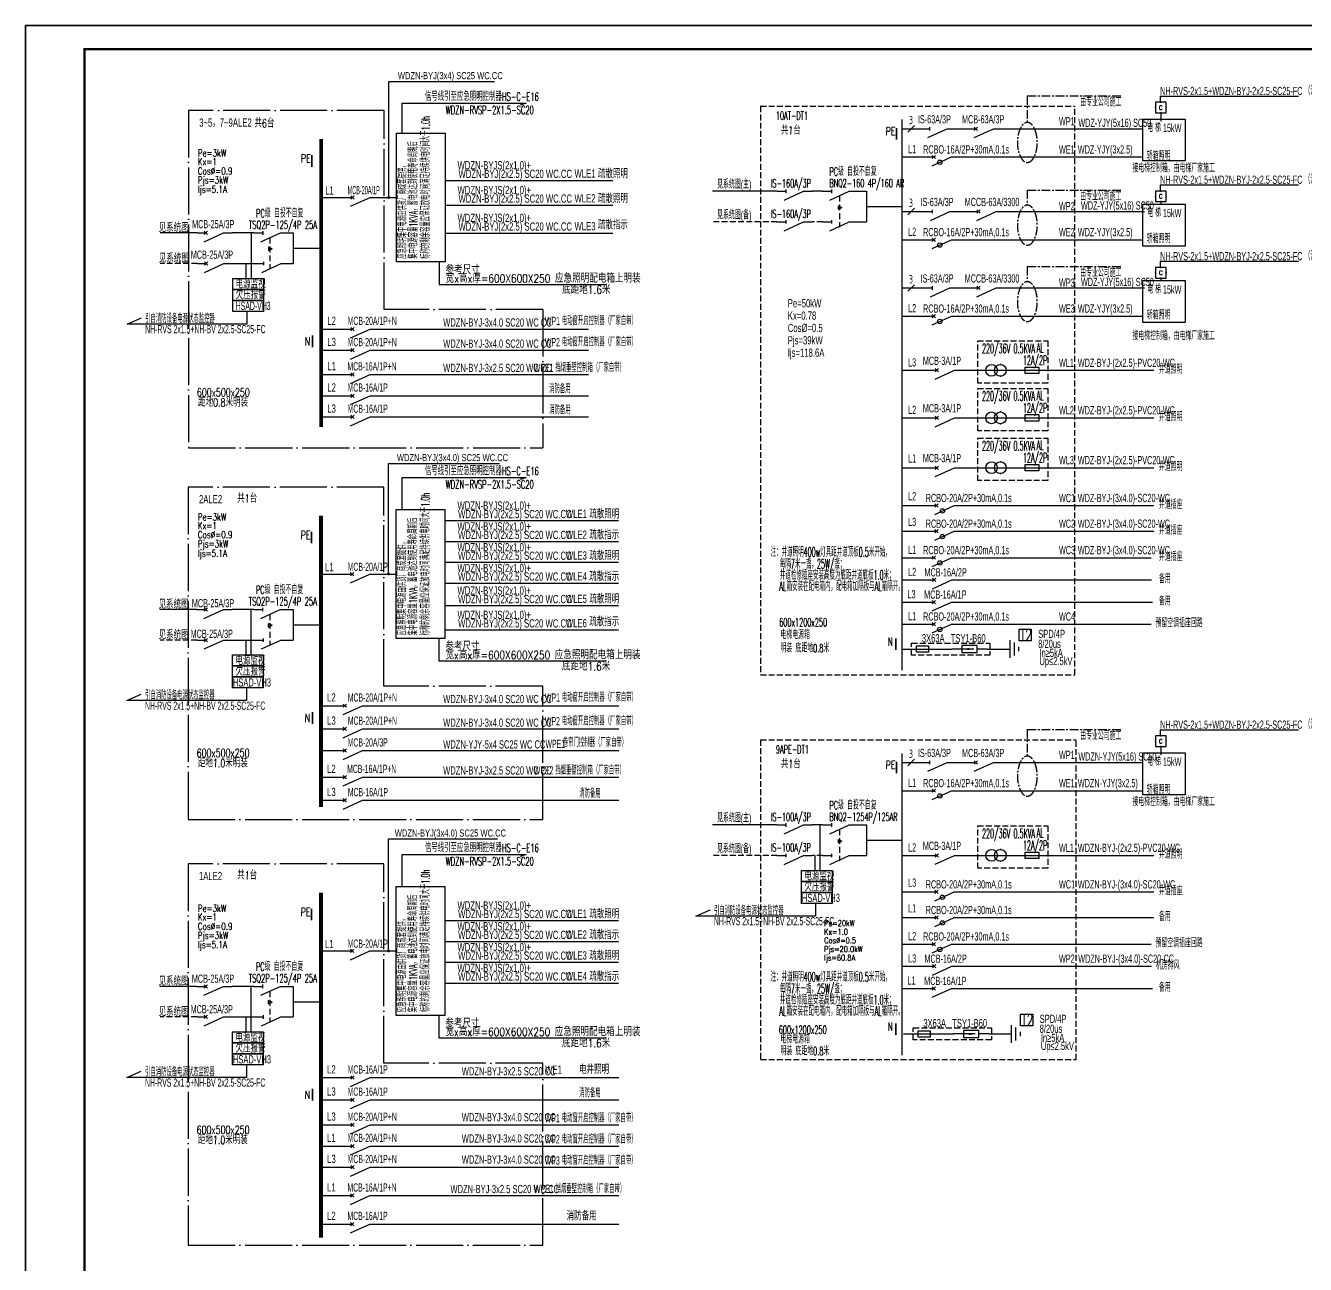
# Model space of a CAD drawing. Extents: x -127004 to 341119, y -13158 to 456864.
# Drawn here: x 27084 to 81460, y 15503 to 68161 of the extents above; entities that cross this region are included whole.
import ezdxf
from ezdxf.enums import TextEntityAlignment as Align

# ---------------------------------------------------------------- set-up
doc = ezdxf.new("R2010")
doc.units = 0
doc.header["$LTSCALE"] = 1000
for name, pattern in [('CENTER', [0.6, 0.375, -0.075, 0.075, -0.075]), ('CONTINOUS', [0]), ('DASH', [0.35, 0.25, -0.1]), ('DOTE', [2.42, 2, -0.2, 0.02, -0.2]), ('HIDDEN', [0.375, 0.25, -0.125])]:
    doc.linetypes.add(name, pattern=pattern)
doc.layers.get('0').update_dxf_attribs({"linetype": 'CONTINUOUS'})
for name, color, linetype in [('ACS_SFG_FM', 3, 'CONTINUOUS'), ('D-TEXT', 7, 'CONTINUOUS'), ('DIM-动力', 3, 'CONTINUOUS'), ('DIM-箱柜', 3, 'CONTINUOUS'), ('DOTLN', 2, 'DASH'), ('DQ', 7, 'CONTINOUS'), ('EL-1', 4, 'DASH'), ('ELEMENT', 3, 'CONTINUOUS'), ('EQUIP-动力', 3, 'CONTINUOUS'), ('EQUIP-消防', 3, 'CONTINUOUS'), ('PUB_TEXT', 7, 'CONTINUOUS'), ('SIG_TEXT', 7, 'CONTINUOUS'), ('TEL_LEAD', 3, 'CONTINUOUS'), ('TEL_SYMB', 3, 'CONTINUOUS'), ('TEL_TEXT', 3, 'CONTINUOUS'), ('TEL_TITLE', 7, 'CONTINUOUS'), ('WIRE', 4, 'CONTINUOUS'), ('WIRE-照明', 1, 'CONTINUOUS'), ('XT', 6, 'CONTINUOUS'), ('内审意见修改', 2, 'CONTINUOUS')]:
    doc.layers.add(name, color=color, linetype=linetype)
doc.layers.add('内审要求修改2.10', color=6, linetype='CONTINUOUS', plot=False)
doc.styles.add('_COMPLEX', font='ros.shx', dxfattribs={"width": 0.6, "bigfont": 'jd.shx'})
doc.styles.add('_HZTXT', font='ROMANS2', dxfattribs={"width": 0.8, "bigfont": 'HZDF2'})
doc.styles.add('_JD', font='ros.shx', dxfattribs={"width": 0.65, "bigfont": 'jd.shx'})
doc.styles.add('_TEL_DIM', font='ROMANS2', dxfattribs={"width": 0.8, "height": 3.5, "bigfont": 'HZDF2'})
doc.styles.add('B', font='ROMANS2', dxfattribs={"width": 0.8, "bigfont": 'HZDF2'})
doc.styles.add('DIM_FONT', font='ROMANS', dxfattribs={"bigfont": 'HZTXT'})
doc.styles.add('JD', font='ros.shx', dxfattribs={"width": 0.8, "height": 600, "bigfont": 'hztxt.shx'})
doc.styles.get("Standard").update_dxf_attribs({"font": 'GBENOR', "bigfont": 'GBCBIG'})

# ---------------------------------------------------------------- blocks, each defined once
blk = doc.blocks.new('SADF AGF AERG AER GER')
at = {"layer": 'DIM-箱柜'}
blk.add_lwpolyline([(-462150, -1228514), (-378050, -1228514), (-378050, -1287914), (-462150, -1287914)], close=True, dxfattribs=at)
blk = doc.blocks.new('A$C6873132B')
at = {"layer": 'DIM-箱柜'}
blk.add_blockref('SADF AGF AERG AER GER', (378050, 1287914), dxfattribs=at)
blk = doc.blocks.new('M_M7')
for p, q in [((-0.25, -0.2), (0, -0.75)), ((-0.047, -0.297), (0.047, -0.203)), ((-0.047, -0.203), (0.047, -0.297))]:
    blk.add_line(p, q)
for points in [[(0, 0), (0, -0.25)], [(0, -0.75), (0, -1)]]:
    blk.add_lwpolyline(points)
at = {"width": 0.8, "flags": 9}
blk.add_attdef('S', (0.25, -0.5), '', height=0.2, dxfattribs=at)
blk = doc.blocks.new('M_M8')
for p, q in [((-0.25, -0.2), (0, -0.75)), ((0.05, -0.25), (-0.05, -0.25))]:
    blk.add_line(p, q)
for points in [[(0, 0), (0, -0.25)], [(0, -0.75), (0, -1)]]:
    blk.add_lwpolyline(points)
at = {"style": 'DIM_FONT', "width": 0.8, "flags": 9}
blk.add_attdef('S', (0.25, -0.5), '', height=0.2, dxfattribs=at)
blk = doc.blocks.new('M_M19DXM')
for p, q in [((-0.25, -0.2), (0, -0.75)), ((-0.047, -0.203), (0.047, -0.297)), ((-0.047, -0.297), (0.047, -0.203))]:
    blk.add_line(p, q)
for points in [[(0, 0), (0, -0.25)], [(0, -0.75), (0, -1)]]:
    blk.add_lwpolyline(points)
blk.add_circle((-0.151, -0.417), 0.0615)
at = {"style": 'DIM_FONT', "width": 0.8, "flags": 9}
blk.add_attdef('S', (0.25, -0.5), '', height=0.2, dxfattribs=at)
blk = doc.blocks.new('$equip$00002046')
for p, q in [((0.5, 0), (-0.5, 0)), ((-0.5, 0), (-0.5, -1)), ((0.5, -1), (0.5, 0)), ((-0.5, -1), (0.5, -1))]:
    blk.add_line(p, q)
for p in [(0, 0), (-0.5, -0.5), (0, -1), (0.5, -0.5)]:
    blk.add_point(p)
at = {"layer": 'TEL_TEXT', "style": '_TEL_DIM', "flags": 1}
blk.add_attdef('A', text='', height=0.00002, dxfattribs=at).set_placement((0, 0), align=Align.MIDDLE_CENTER)
at = {"layer": 'TEL_TEXT', "style": '_TEL_DIM'}
blk.add_attdef('$TEXT$', text='', height=0.4, dxfattribs=at).set_placement((0, -0.5), align=Align.MIDDLE_CENTER)
blk = doc.blocks.new('$TelecSys$00000014')
blk.add_line((0.4, 0.4), (-0.4, -0.4))
at = {"width": 0.8}
blk.add_attdef('N', text='', height=1, dxfattribs=at).set_placement((-0.02, 1.06), align=Align.MIDDLE)
blk = doc.blocks.new('$equip$00001977')
for centre in [(0, -0.5), (0, -1.25)]:
    blk.add_circle(centre, 0.5)
for p in [(0, 0), (-0.5, -1.25), (0, -1.75), (0.5, -1.25)]:
    blk.add_point(p)
at = {"flags": 9}
blk.add_attdef('A', (0, 0), '', height=0.00002, dxfattribs=at)
blk = doc.blocks.new('M_M24')
for p, q in [((-0.25, -0.375), (0.25, -0.375)), ((-0.1875, -0.5), (0.1875, -0.5)), ((-0.0625, -0.625), (0.0625, -0.625))]:
    blk.add_line(p, q)
blk.add_lwpolyline([(0, 0), (0, -0.375)])
at = {"width": 0.8, "flags": 9}
blk.add_attdef('S', (0.25, -0.5), '', height=0.2, dxfattribs=at)
blk = doc.blocks.new('M_M17')
for p, q in [((-0.1, -0.717), (-0.1, -0.283)), ((-0.1, -0.283), (0.1, -0.283)), ((0.1, -0.283), (0.1, -0.717)), ((0.1, -0.717), (-0.1, -0.717)), ((0, -0.383), (0, -0.717))]:
    blk.add_line(p, q)
for points in [[(0, 0), (0, -0.283)], [(0, -0.717), (0, -1)]]:
    blk.add_lwpolyline(points)
for points in [[(-0.033, -0.567), (0.033, -0.567), (0, -0.367), (0.033, -0.567)], [(0.033, -0.567), (0, -0.367), (-0.033, -0.567), (0.033, -0.567)], [(0, -0.367), (-0.033, -0.567), (0.033, -0.567), (0, -0.367)]]:
    blk.add_solid(points)
at = {"width": 0.8, "flags": 9}
blk.add_attdef('S', (0.25, -0.5), '', height=0.2, dxfattribs=at)
blk = doc.blocks.new('T2')
at = {"layer": 'DOTLN', "linetype": 'DASH'}
blk.add_lwpolyline([(90187, 212212), (93515, 212212), (93515, 211702), (90187, 211702)], close=True, dxfattribs=at)
at = {"layer": 'ELEMENT'}
blk.add_lwpolyline([(90398, 211827), (90398, 212087), (90908, 212087), (90908, 211827)], close=True, dxfattribs=at)
at = {"layer": 'TEL_TEXT', "ltscale": 2}
blk.add_lwpolyline([(94753, 212803), (95266, 212803), (95266, 212299), (94753, 212299)], close=True, dxfattribs=at)
at = {"layer": 'WIRE-照明'}
for p, q in [((89771, 211957), (91898, 211957)), ((93398, 211957), (94211, 211957))]:
    blk.add_line(p, q, dxfattribs=at)
at = {"layer": 'ELEMENT', "yscale": 1500, "zscale": 1500}
for name, p, xscale, rotation in [('M_M17', (93398, 211957), -1500, 270), ('M_M24', (93805, 211957), 1500, 90)]:
    blk.add_blockref(name, p, dxfattribs=dict(at, xscale=xscale, rotation=rotation))
at = {"layer": 'TEL_TEXT', "style": '_TEL_DIM', "width": 0.64}
blk.add_text('T2', height=500, dxfattribs=at).set_placement((94798, 212299))
at = {"layer": 'TEL_TEXT', "ltscale": 2, "style": '_COMPLEX', "width": 0.6}
for s, p in [('SPD/4P', (95563, 212426)), ('3X63A   TSY1-B60', (90622, 212242)), ('8/20us', (95563, 212005)), ('Up≤2.5kV', (95615, 211275)), ('In≥5kA', (95615, 211621))]:
    blk.add_text(s, height=350, dxfattribs=at).set_placement(p)

msp = doc.modelspace()

# ---------------------------------------------------------------- linework, layer by layer
at = {"linetype": 'DASH'}
for p, q in [((58308, 64732), (58308, 40570)), ((58308, 64732), (71662, 64732)), ((71662, 40570), (71662, 64732)), ((58308, 40570), (71662, 40570)), ((58308, 37797), (58308, 24208)), ((58308, 37797), (71725, 37797)), ((71725, 24208), (71725, 37797)), ((58308, 24208), (71725, 24208))]:
    msp.add_line(p, q, dxfattribs=at)
at = {"color": 0, "linetype": 'DOTE'}
for p, q in [((42314, 64551), (34000, 64551)), ((34000, 64551), (34000, 50207)), ((42314, 56089), (42314, 64551)), ((49065, 56089), (42314, 56089)), ((49065, 56089), (49065, 50207)), ((34000, 50207), (49065, 50207)), ((42306, 48545), (33992, 48545)), ((33992, 48545), (33992, 34408)), ((42306, 40082), (42306, 48545)), ((49056, 40082), (42306, 40082)), ((49056, 34408), (49056, 40082)), ((33992, 34408), (49056, 34408)), ((42306, 32525), (33992, 32525)), ((33992, 32525), (33992, 16316)), ((42306, 24063), (42306, 32525)), ((49056, 24063), (42306, 24063)), ((49056, 16316), (49056, 24063)), ((33992, 16316), (49056, 16316))]:
    msp.add_line(p, q, dxfattribs=at)
at = {"linetype": 'Continuous', "const_width": 72.9}
for points in [[(64087, 63813), (64087, 63316)], [(64062, 42112), (64062, 41615)], [(64087, 36878), (64087, 36381)], [(64062, 25750), (64062, 25253)]]:
    msp.add_lwpolyline(points, dxfattribs=at)
at = {"color": 1, "linetype": 'Continuous', "const_width": 72.9}
for points in [[(39241, 62653), (39241, 62156)], [(39277, 54993), (39277, 54483)], [(39233, 46646), (39233, 46149)], [(39269, 38986), (39269, 38476)], [(39233, 30627), (39233, 30130)], [(39269, 22967), (39269, 22457)]]:
    msp.add_lwpolyline(points, dxfattribs=at)
at = {"layer": 'ACS_SFG_FM'}
for p, q in [((69337, 53508), (70351, 53508)), ((69337, 51487), (70351, 51487)), ((69337, 49369), (70351, 49369)), ((69337, 32890), (70351, 32890))]:
    msp.add_line(p, q, dxfattribs=at)
for points in [[(69551, 53645), (70136, 53645), (70136, 53371), (69551, 53371)], [(69551, 51624), (70136, 51624), (70136, 51350), (69551, 51350)], [(69551, 49506), (70136, 49506), (70136, 49232), (69551, 49232)], [(69551, 33027), (70136, 33027), (70136, 32753), (69551, 32753)]]:
    msp.add_lwpolyline(points, close=True, dxfattribs=at)
at = {"layer": 'DIM-动力', "linetype": 'DASH'}
for p, q in [((67536, 54757, 0), (70516, 54757, 0)), ((67536, 52957, 0), (67536, 54757, 0)), ((70516, 54757, 0), (70516, 52957, 0)), ((70516, 52957, 0), (67536, 52957, 0)), ((67536, 52737, 0), (70516, 52737, 0)), ((67536, 50937, 0), (67536, 52737, 0)), ((70516, 52737, 0), (70516, 50937, 0)), ((70516, 50937, 0), (67536, 50937, 0)), ((67536, 50619, 0), (70516, 50619, 0)), ((67536, 48819, 0), (67536, 50619, 0)), ((70516, 50619, 0), (70516, 48819, 0)), ((70516, 48819, 0), (67536, 48819, 0)), ((67536, 34140, 0), (70516, 34140, 0)), ((67536, 32340, 0), (67536, 34140, 0)), ((70516, 34140, 0), (70516, 32340, 0)), ((70516, 32340, 0), (67536, 32340, 0))]:
    msp.add_line(p, q, dxfattribs=at)
at = {"layer": 'EL-1'}
for p, q in [((34379, 58047), (32805, 58047)), ((34370, 42040), (32797, 42040)), ((34370, 26021), (32797, 26021))]:
    msp.add_line(p, q, dxfattribs=at)
at = {"layer": 'PUB_TEXT'}
for p, q in [((44655, 58116), (44655, 57162)), ((44655, 57162), (51758, 57162)), ((44647, 42110), (44647, 41155)), ((44647, 41155), (51750, 41155)), ((44647, 26090), (44647, 25136)), ((44647, 25136), (51750, 25136))]:
    msp.add_line(p, q, dxfattribs=at)
for points in [[(44655, 58116), (44655, 57162)], [(44647, 42110), (44647, 41155)], [(44647, 26090), (44647, 25136)]]:
    msp.add_lwpolyline(points, dxfattribs=at)
at = {"layer": 'TEL_LEAD'}
for p, q in [((42513, 60854), (42513, 65780)), ((42513, 65780), (47001, 65780)), ((42505, 44847), (42505, 49543)), ((42505, 49543), (47219, 49543)), ((42505, 28828), (42505, 33587)), ((42505, 33587), (47129, 33587))]:
    msp.add_line(p, q, dxfattribs=at)
at = {"layer": 'TEL_LEAD', "const_width": 60}
for points in [[(42513, 60824, 1), (42513, 60884, 1)], [(42505, 44817, 1), (42505, 44877, 1)], [(42505, 28798, 1), (42505, 28858, 1)]]:
    msp.add_lwpolyline(points, format="xyb", close=True, dxfattribs=at)
at = {"layer": 'TEL_SYMB'}
for points in [[(44904, 63592), (44904, 58116), (42838, 58116), (42838, 63592)], [(44896, 47585), (44896, 42110), (42830, 42110), (42830, 47585)], [(44896, 31566), (44896, 26090), (42830, 26090), (42830, 31566)]]:
    msp.add_lwpolyline(points, close=True, dxfattribs=at)
at = {"layer": 'TEL_TEXT', "color": 3, "linetype": 'CENTER'}
for p, q in [((69645, 65171), (73623, 65171)), ((69645, 65171), (69645, 64041)), ((69645, 61168), (73623, 61168)), ((69645, 61168), (69645, 60526)), ((69645, 57918), (73623, 57918)), ((69645, 57918), (69645, 57276)), ((69645, 38237), (73623, 38237)), ((69645, 38237), (69645, 37106))]:
    msp.add_line(p, q, dxfattribs=at)
at = {"layer": 'TEL_TEXT', "color": 3, "linetype": 'CENTER', "extrusion": (0, 0, -1)}
for centre in [(69646, 63193), (69646, 59678), (69646, 56428), (69646, 36258)]:
    msp.add_ellipse(centre, major_axis=(0, -848), ratio=0.497812, dxfattribs=at)
at = {"layer": 'TEL_TITLE'}
msp.add_lwpolyline([(27084, 8761), (111184, 8761), (111184, 68161), (27084, 68161)], close=True, dxfattribs=at)
at = {"layer": 'TEL_TITLE', "const_width": 100}
msp.add_lwpolyline([(29584, 9761), (110184, 9761), (110184, 67161), (29584, 67161)], close=True, dxfattribs=at)
at = {"layer": 'WIRE', "color": 6}
for p, q in [((31393, 55476), (32008, 55743)), ((36484, 55476), (31393, 55476)), ((31385, 39469), (32000, 39736)), ((36476, 39469), (31385, 39469)), ((55558, 30311), (56174, 30578)), ((60650, 30311), (55558, 30311)), ((31385, 23450), (32000, 23717)), ((36476, 23450), (31385, 23450))]:
    msp.add_line(p, q, dxfattribs=at)
at = {"layer": 'WIRE-照明'}
for p, q in [((48355, 64861), (48099, 64775)), ((75290, 65166), (81170, 65166)), ((75290, 65166), (75290, 64900)), ((75317, 64450), (75317, 64092)), ((64315, 63772), (65119, 63772)), ((66619, 63772), (67089, 63772)), ((68589, 63772), (74505, 63772)), ((64315, 62575), (65302, 62575)), ((66802, 62575), (74505, 62575)), ((44904, 61581), (52040, 61581)), ((59007, 61116), (56274, 61116)), ((60948, 61116), (60507, 61116)), ((62448, 61116), (62808, 61116)), ((62808, 61116), (62808, 59817)), ((75290, 61393), (81170, 61393)), ((75290, 61393), (75290, 61127)), ((39643, 60854), (40595, 60854)), ((41770, 60854), (42838, 60854)), ((44904, 60527), (52040, 60527)), ((61609, 60502), (61609, 60355)), ((61609, 60502), (61769, 60428)), ((61609, 60355), (61769, 60428)), ((62808, 60467), (64315, 60467)), ((75317, 60677), (75317, 60577)), ((62445, 59817), (62808, 59817)), ((64315, 60257), (65425, 60257)), ((64426, 60257), (65425, 60257)), ((66731, 60257), (67201, 60257)), ((68701, 60257), (74617, 60257)), ((38095, 59346), (38456, 59346)), ((38456, 59346), (38456, 58047)), ((44904, 59341), (52040, 59341)), ((37403, 58750), (37403, 58603)), ((37403, 58750), (37563, 58676)), ((64315, 59060), (65302, 59060)), ((66802, 59060), (74505, 59060)), ((37403, 58603), (37563, 58676)), ((38456, 58697), (39643, 58697)), ((38092, 58047), (38456, 58047)), ((75290, 58144), (81170, 58144)), ((75290, 58144), (75290, 57878)), ((75317, 57428), (75317, 57327)), ((64315, 57007), (65425, 57007)), ((64426, 57007), (65425, 57007)), ((66731, 57007), (67201, 57007)), ((68701, 57007), (74617, 57007)), ((64315, 55811), (65302, 55811)), ((66802, 55811), (74505, 55811)), ((39643, 55260), (40595, 55260)), ((41770, 55260), (51007, 55260)), ((39643, 54360), (40595, 54360)), ((41770, 54360), (51007, 54360)), ((39643, 53328), (40595, 53328)), ((41770, 53328), (51007, 53328)), ((64315, 53508), (65425, 53508)), ((66925, 53508), (69964, 53508)), ((69223, 53508), (75019, 53508)), ((39643, 52428), (40595, 52428)), ((41770, 52428), (51007, 52428)), ((39643, 51528), (40595, 51528)), ((41770, 51528), (51007, 51528)), ((64315, 51487), (65425, 51487)), ((66925, 51487), (69964, 51487)), ((69223, 51487), (75019, 51487)), ((48346, 48947), (48091, 48861)), ((64315, 49369), (65425, 49369)), ((64426, 49369), (65425, 49369)), ((66925, 49369), (69964, 49369)), ((69223, 49369), (75019, 49369)), ((64315, 47759), (65425, 47759)), ((64426, 47759), (65425, 47759)), ((66913, 47759), (70864, 47759)), ((69223, 47759, 0), (75019, 47759, 0)), ((44888, 47117), (52276, 47117)), ((44888, 46232), (52276, 46232)), ((64315, 46668), (65413, 46668)), ((66913, 46668), (70864, 46668)), ((69223, 46668, 0), (75019, 46668, 0)), ((44888, 45347), (52276, 45347)), ((64315, 45544), (65302, 45544)), ((64315, 45544), (65302, 45544)), ((66802, 45544), (74901, 45544)), ((39635, 44847), (40586, 44847)), ((41761, 44847), (42830, 44847)), ((64315, 44599), (65302, 44599)), ((66802, 44599), (74918, 44599)), ((44888, 44462), (52276, 44462)), ((44888, 43505), (52276, 43505)), ((64315, 43653), (65489, 43653)), ((66802, 43653), (74967, 43653)), ((38087, 43339), (38447, 43339)), ((38447, 43339), (38447, 42040)), ((37395, 42743), (37395, 42596)), ((37395, 42743), (37555, 42669)), ((37395, 42596), (37555, 42669)), ((38447, 42690), (39635, 42690)), ((44888, 42472), (52276, 42472)), ((64315, 42721, 0), (65302, 42721, 0)), ((64315, 42721, 0), (65302, 42721, 0)), ((66802, 42721, 0), (74901, 42721, 0)), ((38084, 42040), (38447, 42040)), ((39635, 39253), (40270, 39253)), ((41770, 39253), (52284, 39253)), ((39635, 38267), (40270, 38267)), ((41770, 38267), (52284, 38267)), ((75290, 38231), (81170, 38231)), ((75290, 38231), (75290, 37965)), ((39635, 37343), (40270, 37343)), ((41770, 37343), (50999, 37343)), ((41770, 37343), (52284, 37343)), ((75317, 37515), (75317, 37157)), ((64315, 36837), (65119, 36837)), ((66619, 36837), (67089, 36837)), ((68589, 36837), (74505, 36837)), ((39635, 36218), (40270, 36218)), ((41770, 36218), (52284, 36218)), ((64315, 35640), (65302, 35640)), ((66802, 35640), (74505, 35640)), ((39635, 35232), (40281, 35232)), ((41770, 35232), (52284, 35232)), ((59007, 34181), (56274, 34181)), ((60948, 34181), (60507, 34181)), ((62448, 34181), (62808, 34181)), ((62808, 34181), (62808, 32882)), ((61609, 33567), (61609, 33420)), ((61609, 33567), (61769, 33494)), ((61609, 33420), (61769, 33494)), ((62808, 33532), (64315, 33532)), ((48346, 32928), (48091, 32842)), ((62445, 32882), (62808, 32882)), ((64315, 32890), (65425, 32890)), ((66925, 32890), (69964, 32890)), ((69223, 32890), (75019, 32890)), ((64315, 31336, 0), (65425, 31336, 0)), ((64426, 31336, 0), (65425, 31336, 0)), ((66913, 31336, 0), (70864, 31336, 0)), ((69223, 31336), (75019, 31336)), ((44888, 30118), (52276, 30118)), ((64315, 30245, 0), (65413, 30245, 0)), ((66913, 30245, 0), (70864, 30245, 0)), ((69223, 30245), (75019, 30245)), ((39635, 28828), (40586, 28828)), ((41761, 28828), (42830, 28828)), ((44888, 29233), (52276, 29233)), ((64315, 29121, 0), (65302, 29121, 0)), ((64315, 29121, 0), (65302, 29121, 0)), ((66802, 29121, 0), (74901, 29121, 0)), ((44888, 28348), (52276, 28348)), ((64315, 28176, 0), (65302, 28176, 0)), ((66802, 28176, 0), (74918, 28176, 0)), ((38087, 27320), (38447, 27320)), ((38447, 27320), (38447, 26021)), ((44888, 27463), (52276, 27463)), ((64315, 27231, 0), (65489, 27231, 0)), ((66802, 27231, 0), (74967, 27231, 0)), ((37395, 26724), (37395, 26577)), ((37395, 26724), (37555, 26650)), ((37395, 26577), (37555, 26650)), ((38447, 26671), (39635, 26671)), ((38084, 26021), (38447, 26021)), ((39635, 23442), (40595, 23442)), ((41770, 23442), (52284, 23442)), ((39635, 22500), (40595, 22500)), ((41770, 22500), (52284, 22500)), ((39635, 21434), (40595, 21434)), ((41770, 21434), (50999, 21434)), ((41770, 21434), (52284, 21434)), ((39635, 20534), (40595, 20534)), ((41770, 20534), (52284, 20534)), ((39635, 19634), (40595, 19634)), ((41770, 19634), (52284, 19634)), ((39635, 18426), (40586, 18426)), ((41761, 18426), (52284, 18426)), ((39635, 17218), (40586, 17218)), ((41761, 17218), (52284, 17218))]:
    msp.add_line(p, q, dxfattribs=at)
at = {"layer": 'WIRE-照明', "linetype": 'HIDDEN'}
for p, q in [((61671, 60934), (61671, 59598)), ((37465, 59145), (37465, 57831)), ((37457, 43138), (37457, 41824)), ((61671, 33999), (61671, 32663)), ((37457, 27119), (37457, 25805))]:
    msp.add_line(p, q, dxfattribs=at)
at = {"layer": 'WIRE-照明', "linetype": 'DASH'}
for p, q in [((59007, 59817), (56274, 59817)), ((60948, 59817), (60507, 59817)), ((59007, 32882), (56274, 32882)), ((60948, 32882), (60507, 32882))]:
    msp.add_line(p, q, dxfattribs=at)
at = {"layer": 'WIRE-照明', "linetype": 'Continuous'}
for p, q in [((34372, 59346), (32800, 59346)), ((36783, 59346), (35872, 59346)), ((35879, 58047), (36815, 58047)), ((34364, 43339), (32792, 43339)), ((36775, 43339), (35864, 43339)), ((35870, 42040), (36807, 42040)), ((34364, 27320), (32792, 27320)), ((36775, 27320), (35864, 27320)), ((35870, 26021), (36807, 26021))]:
    msp.add_line(p, q, dxfattribs=at)
at = {"layer": 'WIRE-照明'}
for points in [[(43088, 63592), (43088, 64861), (48355, 64861)], [(43080, 47585), (43080, 48947), (48346, 48947)], [(43080, 31566), (43080, 32928), (48346, 32928)]]:
    msp.add_lwpolyline(points, dxfattribs=at)
for points, const_width in [([(64315, 40749), (64315, 64169)], 60), ([(39643, 63337), (39643, 51102)], 160), ([(39635, 47330), (39635, 34942)], 160), ([(64315, 24387), (64315, 37234)], 60), ([(39635, 31311), (39635, 16642)], 160)]:
    msp.add_lwpolyline(points, dxfattribs=dict(at, const_width=const_width))
for points in [[(74547, 64190), (76346, 64190), (76346, 62405), (74547, 62405)], [(74547, 60577), (76346, 60577), (76346, 58791), (74547, 58791)], [(74547, 57327), (76346, 57327), (76346, 55541), (74547, 55541)], [(74547, 37255), (76346, 37255), (76346, 35470), (74547, 35470)]]:
    msp.add_lwpolyline(points, close=True, dxfattribs=at)
at = {"layer": 'XT'}
for p, q in [((36665, 59346), (36665, 57415)), ((36462, 57415), (36462, 58047)), ((36484, 56012), (36484, 55476)), ((36657, 43339), (36657, 41408)), ((36454, 41408), (36454, 42040)), ((36476, 40005), (36476, 39469)), ((60830, 34181), (60830, 32250)), ((60627, 32250), (60627, 32882)), ((60650, 30847), (60650, 30311)), ((36657, 27320), (36657, 25389)), ((36454, 25389), (36454, 26021)), ((36476, 23986), (36476, 23450))]:
    msp.add_line(p, q, dxfattribs=at)
for points in [[(35890, 57415), (37189, 57415), (37189, 56947), (35890, 56947)], [(35890, 56947), (37189, 56947), (37189, 56480), (35890, 56480)], [(35890, 56480), (37189, 56480), (37189, 56012), (35890, 56012)], [(35881, 41408), (37181, 41408), (37181, 40941), (35881, 40941)], [(35881, 40941), (37181, 40941), (37181, 40473), (35881, 40473)], [(35881, 40473), (37181, 40473), (37181, 40005), (35881, 40005)], [(60055, 32250), (61355, 32250), (61355, 31783), (60055, 31783)], [(60055, 31783), (61355, 31783), (61355, 31315), (60055, 31315)], [(60055, 31315), (61355, 31315), (61355, 30847), (60055, 30847)], [(35881, 25389), (37181, 25389), (37181, 24921), (35881, 24921)], [(35881, 24921), (37181, 24921), (37181, 24454), (35881, 24454)], [(35881, 24454), (37181, 24454), (37181, 23986), (35881, 23986)]]:
    msp.add_lwpolyline(points, close=True, dxfattribs=at)

# ---------------------------------------------------------------- block references
at = {"layer": 'DIM-箱柜'}
msp.add_blockref('SADF AGF AERG AER GER', (489234, 1296675), dxfattribs=at)
at = {"layer": 'DQ', "xscale": 1500, "yscale": 1500, "zscale": 1500, "rotation": 90}
for name, p in [('M_M8', (65119, 63772)), ('M_M7', (40595, 60854)), ('M_M8', (59011, 61116)), ('M_M8', (60948, 61116)), ('M_M8', (59007, 59817)), ('M_M8', (60948, 59817)), ('M_M8', (65231, 60257)), ('M_M7', (34372, 59346)), ('M_M8', (36783, 59346)), ('M_M7', (34379, 58047)), ('M_M8', (36815, 58047)), ('M_M8', (65231, 57007)), ('M_M7', (40595, 55260)), ('M_M7', (40595, 54360)), ('M_M7', (40595, 53328)), ('M_M7', (40595, 52428)), ('M_M7', (40595, 51528)), ('M_M7', (40586, 44847)), ('M_M7', (34364, 43339)), ('M_M8', (36775, 43339)), ('M_M7', (34370, 42040)), ('M_M8', (36807, 42040)), ('M_M7', (40270, 39253)), ('M_M7', (40270, 38267)), ('M_M7', (40270, 37343)), ('M_M8', (65119, 36837)), ('M_M7', (40270, 36218)), ('M_M7', (40270, 35232)), ('M_M8', (59011, 34181)), ('M_M8', (60948, 34181)), ('M_M8', (59007, 32882)), ('M_M8', (60948, 32882)), ('M_M7', (40586, 28828)), ('M_M7', (34364, 27320)), ('M_M8', (36775, 27320)), ('M_M7', (34370, 26021)), ('M_M8', (36807, 26021)), ('M_M7', (40595, 23442)), ('M_M7', (40595, 22500)), ('M_M7', (40595, 21434)), ('M_M7', (40595, 20534)), ('M_M7', (40595, 19634)), ('M_M7', (40586, 18426)), ('M_M7', (40586, 17218))]:
    msp.add_blockref(name, p, dxfattribs=at)
at = {"layer": 'EL-1'}
for p in [(-25457, -170297), (-25394, -186659)]:
    msp.add_blockref('T2', p, dxfattribs=at)
at = {"layer": 'ELEMENT'}
for name, p, xscale, yscale, zscale, rotation in [('M_M7', (67089, 63772), 1500, 1500, 1500, 90), ('M_M19DXM', (65302, 62575), 1500, 1500, 1500, 90), ('M_M7', (67201, 60257), 1500, 1500, 1500, 90), ('M_M19DXM', (65302, 59060), 1500, 1500, 1500, 90), ('M_M7', (67201, 57007), 1500, 1500, 1500, 90), ('M_M19DXM', (65302, 55811), 1500, 1500, 1500, 90), ('M_M7', (65425, 53508), 1500, 1500, 1500, 90), ('M_M7', (65425, 51487), 1500, 1500, 1500, 90), ('M_M7', (65425, 49369), 1500.000000000003, 1500.000000000003, 1500.000000000003, 89.9738561420703), ('M_M19DXM', (65413, 47759), 1500, 1500, 1500, 90), ('M_M19DXM', (65413, 46668), 1500, 1500, 1500, 89.99999999999999), ('M_M19DXM', (65302, 45544), 1500, 1500, 1500, 90), ('M_M7', (65315, 44599), 1500, 1500, 1500, 90), ('M_M7', (65302, 43653), 1500, 1500, 1500, 90), ('M_M19DXM', (65302, 42721, 0), 1500, 1500, 1500, 90), ('M_M7', (67089, 36837), 1500, 1500, 1500, 90), ('M_M19DXM', (65302, 35640), 1500, 1500, 1500, 90), ('M_M7', (65425, 32890), 1500, 1500, 1500, 90), ('M_M19DXM', (65413, 31336, 0), 1500, 1500, 1500, 90), ('M_M19DXM', (65413, 30245, 0), 1500, 1500, 1500, 89.99999999999999), ('M_M19DXM', (65302, 29121, 0), 1500, 1500, 1500, 90), ('M_M7', (65315, 28176, 0), 1500, 1500, 1500, 90), ('M_M7', (65302, 27231, 0), 1500, 1500, 1500, 90)]:
    msp.add_blockref(name, p, dxfattribs=dict(at, xscale=xscale, yscale=yscale, zscale=zscale, rotation=rotation))
at = {"layer": 'EQUIP-动力', "xscale": 500, "yscale": 500, "zscale": 500, "rotation": 90}
for p in [(67876, 53508), (67876, 51487), (67876, 49369), (67876, 32890)]:
    msp.add_blockref('$equip$00001977', p, dxfattribs=at)
at = {"layer": 'EQUIP-消防', "linetype": 'ByBlock', "xscale": 450, "yscale": 450, "zscale": 450}
for p in [(75317, 64900), (75317, 61127), (75317, 57878), (75317, 37965)]:
    msp.add_blockref('$equip$00002046', p, dxfattribs=at).add_auto_attribs({'$TEXT$': 'C'})
at = {"layer": 'SIG_TEXT', "linetype": 'Continuous', "xscale": 350, "yscale": 350, "zscale": 350}
for p in [(64705, 63772), (64705, 60257), (64705, 57007), (64705, 36837)]:
    msp.add_blockref('$TelecSys$00000014', p, dxfattribs=at).add_auto_attribs({'N': '3'})
at = {"layer": '内审要求修改2.10'}
msp.add_blockref('A$C6873132B', (111184, 8761), dxfattribs=at)

# ---------------------------------------------------------------- texts
at = {"layer": 'D-TEXT', "style": '_HZTXT', "width": 0.45}
for s, p in [('220/36V 0.5KVA', (67720, 54237)), ('AL', (70043, 54262)), ('12A/2P', (69456, 53734)), ('220/36V 0.5KVA', (67720, 52217)), ('AL', (70043, 52241)), ('12A/2P', (69456, 51713)), ('220/36V 0.5KVA', (67720, 50099)), ('12A/2P', (69456, 49595)), ('AL', (70043, 50123)), ('注：井道照明400w灯具距井道顶板0.5米开始，', (58738, 45584)), ('每隔7米一盏，25W/盏；', (59131, 45081)), ('井道检修插座安装高度为底距井道底板1.0米；', (59132, 44606)), ('AL箱安装在配电箱内，配电箱加隔板与AL箱隔开。', (59114, 44131)), ('220/36V 0.5KVA', (67720, 33620)), ('AL', (70043, 33644)), ('12A/2P', (69456, 33116)), ('注：井道照明400w灯具距井道顶板0.5米开始，', (58738, 27527)), ('每隔7米一盏，25W/盏；', (59131, 27024)), ('井道检修插座安装高度为底距井道底板1.0米；', (59132, 26549)), ('AL箱安装在配电箱内，配电箱加隔板与AL箱隔开。', (59114, 26074))]:
    msp.add_text(s, height=400, dxfattribs=at).set_placement(p)
at = {"layer": 'PUB_TEXT', "style": '_HZTXT', "width": 0.6}
for s, p in [('信号线引至应急照明控制器HS-C-E16 ', (44048, 64966)), ('WDZN-RVSP-2X1.5-SC20', (44934, 64398)), ('信号线引至应急照明控制器HS-C-E16 ', (44048, 49052)), ('WDZN-RVSP-2X1.5-SC20', (44934, 48483)), ('信号线引至应急照明控制器HS-C-E16 ', (44048, 33033)), ('WDZN-RVSP-2X1.5-SC20', (44934, 32464))]:
    msp.add_text(s, height=350, dxfattribs=at).set_placement(p)
at = {"layer": 'PUB_TEXT', "style": '_HZTXT', "width": 0.5}
for s, p in [('标称的剩余容量应保证放电时间满足持续供电时间大于1.0h', (44255, 58249)), ('集中电源容量1KVA，蓄电池达到使用寿命周期后', (43734, 58249)), ('应急照明集中电源由供货厂商成套提供，', (43264, 58249)), ('标称的剩余容量应保证放电时间满足持续供电时间大于1.0h', (44247, 42242)), ('集中电源容量1KVA，蓄电池达到使用寿命周期后', (43726, 42242)), ('应急照明集中电源由供货厂商成套提供，', (43256, 42242)), ('标称的剩余容量应保证放电时间满足持续供电时间大于1.0h', (44247, 26223)), ('集中电源容量1KVA，蓄电池达到使用寿命周期后', (43726, 26223)), ('应急照明集中电源由供货厂商成套提供，', (43256, 26223))]:
    msp.add_text(s, height=350, rotation=90, dxfattribs=at).set_placement(p)
at = {"layer": 'SIG_TEXT'}
for s, height, style, width, p in [('Pe=3kW', 300, '_TEL_DIM', 0.75, (34400, 62593)), ('Cos%%C=0.9', 300, '_TEL_DIM', 0.75, (34400, 61834)), ('Kx=1', 300, '_TEL_DIM', 0.75, (34400, 62225)), ('Pjs=3kW', 300, '_TEL_DIM', 0.75, (34400, 61451)), ('Ijs=5.1A', 300, '_TEL_DIM', 0.75, (34400, 61053)), ('参考尺寸', 350, '_HZTXT', 0.8, (44925, 57595, 0)), ('宽x高x厚=600X600X250 应急照明配电箱上明装 ', 350, '_HZTXT', 0.8, (44931, 57237, 0)), ('底距地1.6米', 350, '_HZTXT', 0.8, (49880, 56759, 0)), ('Pe=3kW', 300, '_TEL_DIM', 0.75, (34400, 47125)), ('Kx=1', 300, '_TEL_DIM', 0.75, (34400, 46757)), ('Cos%%C=0.9', 300, '_TEL_DIM', 0.75, (34400, 46366)), ('Pjs=3kW', 300, '_TEL_DIM', 0.75, (34400, 45983)), ('Ijs=5.1A', 300, '_TEL_DIM', 0.75, (34400, 45584)), ('参考尺寸', 350, '_HZTXT', 0.8, (44916, 41588, 0)), ('宽x高x厚=600X600X250 应急照明配电箱上明装 ', 350, '_HZTXT', 0.8, (44923, 41230, 0)), ('底距地1.6米', 350, '_HZTXT', 0.8, (49872, 40752, 0)), ('Pe=3kW', 300, '_TEL_DIM', 0.75, (34400, 30484)), ('Cos%%C=0.9', 300, '_TEL_DIM', 0.75, (34400, 29725)), ('Kx=1', 300, '_TEL_DIM', 0.75, (34400, 30115)), ('Pe=20kW', 245, '_TEL_DIM', 0.8, (61012, 29887)), ('Pjs=3kW', 300, '_TEL_DIM', 0.75, (34400, 29341)), ('Cos%%C=0.5', 245, '_TEL_DIM', 0.8, (61012, 29152)), ('Kx=1.0', 245, '_TEL_DIM', 0.8, (61012, 29519)), ('Ijs=5.1A', 300, '_TEL_DIM', 0.75, (34400, 28943)), ('Pjs=20.0kW', 245, '_TEL_DIM', 0.8, (61012, 28784)), ('Ijs=60.8A', 245, '_TEL_DIM', 0.8, (61012, 28417)), ('参考尺寸', 350, '_HZTXT', 0.8, (44916, 25569, 0)), ('宽x高x厚=600X600X250 应急照明配电箱上明装 ', 350, '_HZTXT', 0.8, (44923, 25211, 0)), ('底距地1.6米', 350, '_HZTXT', 0.8, (49872, 24733, 0))]:
    msp.add_text(s, height=height, dxfattribs=dict(at, style=style, width=width)).set_placement(p)
at = {"layer": 'TEL_LEAD', "color": 7, "style": 'JD', "width": 0.8}
for s, p in [('WDZN-BYJ(3x4) SC25 WC.CC', (42900, 65883)), ('WDZN-BYJ(3x4.0) SC25 WC.CC', (42860, 49646)), ('WDZN-BYJ(3x4.0) SC25 WC.CC', (42770, 33690))]:
    msp.add_text(s, height=300, dxfattribs=at).set_placement(p)
at = {"layer": 'TEL_TEXT', "ltscale": 2, "style": '_COMPLEX'}
for s, width, p in [('NH-RVS-2x1.5+WDZN-BYJ-2x2.5-SC25-FC （消防联动）', 0.55, (75290, 65207)), ('由专业公司施工', 0.55, (71892, 64731)), ('3~5，7~9ALE2', 0.7, (34460, 63863)), ('IS-63A/3P', 0.55, (64995, 64003)), ('MCB-63A/3P', 0.55, (66871, 64003)), ('WP1', 0.55, (70990, 63919)), ('WDZ-YJY(5x16) SC50', 0.55, (71813, 63854)), ('电 梯 15kW', 0.55, (74736, 63635)), ('L1', 0.55, (64580, 62737)), ('RCBO-16A/2P+30mA,0.1s', 0.55, (65218, 62722)), ('WDZ-YJY(3x2.5)', 0.55, (71792, 62722)), ('轿箱照明', 0.55, (74723, 62438)), ('WDZN-BYJS(2x1.0)+', 0.7, (45436, 62050)), ('WDZN-BYJ(2x2.5) SC20 WC.CC', 0.7, (45477, 61686)), ('WLE1', 0.7, (50407, 61697)), ('疏散照明', 0.7, (51399, 61677)), ('接电梯控制箱，由电梯厂家施工', 0.55, (74110, 61923)), ('见系统图(主)', 0.55, (56465, 61232)), ('NH-RVS-2x1.5+WDZN-BYJ-2x2.5-SC25-FC （消防联动）', 0.55, (75290, 61435)), ('L1', 0.7, (39814, 60975)), ('MCB-20A/1P', 0.4, (40767, 60990)), ('WDZN-BYJS(2x1.0)+', 0.7, (45436, 60996)), ('WDZN-BYJ(2x2.5) SC20 WC.CC', 0.7, (45477, 60632)), ('WLE2', 0.7, (50407, 60643)), ('疏散照明', 0.7, (51399, 60623)), ('由专业公司施工', 0.55, (71892, 60727)), ('IS-63A/3P', 0.55, (65107, 60488)), ('MCCB-63A/3300', 0.55, (66983, 60488)), ('WP2', 0.55, (70990, 60312)), ('WDZ-YJY(5x16) SC50', 0.55, (71925, 60339)), ('电 梯 15kW', 0.55, (74736, 60021)), ('WDZN-BYJS(2x1.0)+', 0.7, (45436, 59810)), ('WDZN-BYJ(2x2.5) SC20 WC.CC', 0.7, (45477, 59446)), ('疏散指示', 0.7, (51399, 59505)), ('见系统图(备)', 0.55, (56465, 59931)), ('WLE3', 0.7, (50407, 59456)), ('L2', 0.55, (64580, 59222)), ('RCBO-16A/2P+30mA,0.1s', 0.55, (65218, 59207)), ('WDZ-YJY(3x2.5)', 0.55, (71792, 59207)), ('轿箱照明', 0.55, (74723, 58923)), ('NH-RVS-2x1.5+WDZN-BYJ-2x2.5-SC25-FC （消防联动）', 0.55, (75290, 58185)), ('由专业公司施工', 0.55, (71892, 57478)), ('电源监视', 0.7, (36008, 56990, 37)), ('IS-63A/3P', 0.55, (65107, 57238)), ('MCCB-63A/3300', 0.55, (66983, 57238)), ('WP3', 0.55, (70990, 57062)), ('WDZ-YJY(5x16) SC50', 0.55, (71925, 57089)), ('电 梯 15kW', 0.55, (74736, 56771)), ('欠压报警', 0.7, (36012, 56536, 37)), ('Pe=50kW', 0.7, (59467, 56183)), ('HSAD-VH3', 0.5, (36013, 56073)), ('Kx=0.78', 0.7, (59467, 55658)), ('L2', 0.55, (64580, 55972)), ('RCBO-16A/2P+30mA,0.1s', 0.55, (65218, 55958)), ('WDZ-YJY(3x2.5)', 0.55, (71792, 55958)), ('轿箱照明', 0.55, (74723, 55674)), ('引自消防设备电源状态监控器 ', 0.5, (32166, 55526)), ('L2', 0.7, (39903, 55438)), ('MCB-20A/1P+N', 0.5, (40767, 55433)), ('WDZN-BYJ-3x4.0 SC20 WC CC', 0.6, (44827, 55367)), ('WP1 电动窗开启控制器（厂家自带）', 0.5, (49153, 55433)), ('Cos%%C=0.5', 0.7, (59467, 55133)), ('NH-RVS 2x1.5+NH-BV 2x2.5-SC25-FC ', 0.5, (32166, 55084)), ('WP2 电动窗开启控制器（厂家自带）', 0.5, (49153, 54533)), ('Pjs=39kW', 0.7, (59467, 54608)), ('接电梯控制箱，由电梯厂家施工', 0.55, (74110, 54794)), ('L3', 0.7, (39903, 54538)), ('MCB-20A/1P+N', 0.5, (40767, 54533)), ('WDZN-BYJ-3x4.0 SC20 WC CC', 0.6, (44827, 54467)), ('Ijs=118.6A', 0.7, (59467, 54083)), ('L1', 0.7, (39903, 53506)), ('MCB-16A/1P+N', 0.5, (40758, 53501)), ('          WPE1 挡烟垂壁控制箱（厂家自带）  ', 0.5, (47867, 53440)), ('L3', 0.55, (64580, 53669)), ('MCB-3A/1P', 0.55, (65206, 53739)), ('WDZ-BYJ-(2x2.5)-PVC20-WC', 0.55, (71792, 53655)), ('WDZN-BYJ-3x2.5 SC20 WC CC', 0.6, (44827, 53435)), ('井道照明', 0.55, (75236, 53371)), ('L2', 0.7, (39903, 52606)), ('MCB-16A/1P', 0.5, (40767, 52601)), ('                  消防备用', 0.5, (47867, 52540)), ('L3', 0.7, (39903, 51706)), ('MCB-16A/1P', 0.5, (40767, 51701)), ('                  消防备用', 0.5, (47867, 51640)), ('L2', 0.55, (64580, 51649)), ('MCB-3A/1P', 0.55, (65206, 51719)), ('WDZ-BYJ-(2x2.5)-PVC20-WC', 0.55, (71792, 51634)), ('井道照明', 0.55, (75236, 51350)), ('L1', 0.55, (64580, 49588)), ('MCB-3A/1P', 0.55, (65206, 49600)), ('WDZ-BYJ-(2x2.5)-PVC20-WC', 0.55, (71792, 49516)), ('井道照明', 0.55, (75236, 49232)), ('2ALE2', 0.7, (34452, 47856)), ('WDZN-BYJS(2x1.0)+', 0.7, (45433, 47585)), ('L2', 0.55, (64580, 47978)), ('RCBO-20A/2P+30mA,0.1s', 0.55, (65330, 47906)), ('WDZ-BYJ-(3x4.0)-SC20-WC', 0.55, (71792, 47906, 0)), ('井道插座', 0.55, (75236, 47622, 0)), ('WDZN-BYJ(2x2.5) SC20 WC.CC', 0.7, (45460, 47222)), ('WLE1', 0.7, (50039, 47232)), ('疏散照明', 0.7, (51031, 47212)), ('WDZN-BYJS(2x1.0)+', 0.7, (45433, 46700)), ('L3', 0.55, (64580, 46887)), ('RCBO-20A/2P+30mA,0.1s', 0.55, (65330, 46815)), ('WDZ-BYJ-(3x4.0)-SC20-WC', 0.55, (71792, 46815, 0)), ('井道插座', 0.55, (75236, 46531, 0)), ('WDZN-BYJ(2x2.5) SC20 WC.CC', 0.7, (45460, 46337)), ('WLE2', 0.7, (50039, 46347)), ('疏散指示', 0.7, (51031, 46327)), ('WDZN-BYJS(2x1.0)+', 0.7, (45433, 45815)), ('WDZN-BYJ(2x2.5) SC20 WC.CC', 0.7, (45460, 45452)), ('WLE3', 0.7, (50039, 45462)), ('疏散照明', 0.7, (51031, 45443)), ('L1', 0.55, (64580, 45705)), ('RCBO-20A/2P+30mA,0.1s', 0.55, (65218, 45691)), ('WDZ-BYJ-(3x4.0)-SC20-WC', 0.55, (71792, 45691)), ('井道插座', 0.55, (75236, 45407)), ('L1', 0.7, (39806, 44968)), ('MCB-20A/1P', 0.5, (40767, 44983)), ('WDZN-BYJS(2x1.0)+', 0.7, (45433, 44930)), ('WDZN-BYJ(2x2.5) SC20 WC.CC', 0.7, (45460, 44567)), ('WLE4', 0.7, (50039, 44577)), ('疏散指示', 0.7, (51031, 44558)), ('L2', 0.55, (64580, 44760)), ('MCB-16A/2P', 0.55, (65275, 44746)), ('备用', 0.55, (75236, 44462)), ('WDZN-BYJS(2x1.0)+', 0.7, (45433, 43973)), ('L3', 0.55, (64554, 43815)), ('MCB-16A/1P', 0.55, (65262, 43801)), ('WDZN-BYJ(2x2.5) SC20 WC.CC', 0.7, (45460, 43610)), ('WLE5', 0.7, (50039, 43620)), ('疏散照明', 0.7, (51031, 43600)), ('备用', 0.55, (75236, 43516)), ('WDZN-BYJS(2x1.0)+', 0.7, (45433, 42941)), ('疏散指示', 0.7, (51031, 42636)), ('L1', 0.55, (64580, 42882, 0)), ('RCBO-20A/2P+30mA,0.1s', 0.55, (65218, 42868, 0)), ('预留空调插座回路', 0.55, (75091, 42584, 0)), ('WDZN-BYJ(2x2.5) SC20 WC.CC', 0.7, (45460, 42577)), ('WLE6', 0.7, (50039, 42588)), ('电源监视', 0.7, (36000, 40983, 37)), ('欠压报警', 0.7, (36004, 40529, 37)), ('HSAD-VH3', 0.6, (35890, 40066)), ('引自消防设备电源状态监控器 ', 0.5, (32158, 39519)), ('L2', 0.7, (39895, 39431)), ('MCB-20A/1P+N', 0.5, (40775, 39426)), ('WDZN-BYJ-3x4.0 SC20 WC CC', 0.6, (44827, 39360)), ('WP1 电动窗开启控制器（厂家自带）', 0.5, (49153, 39426)), ('NH-RVS 2x1.5+NH-BV 2x2.5-SC25-FC ', 0.5, (32158, 39077)), ('L3', 0.7, (39895, 38445)), ('MCB-20A/1P+N', 0.5, (40775, 38440)), ('WDZN-BYJ-3x4.0 SC20 WC CC', 0.6, (44827, 38356)), ('WP2 电动窗开启控制器（厂家自带）', 0.5, (49153, 38422)), ('NH-RVS-2x1.5+WDZN-BYJ-2x2.5-SC25-FC （消防联动）', 0.55, (75290, 38272)), ('由专业公司施工', 0.55, (71892, 37796)), ('MCB-20A/3P', 0.5, (40767, 37516)), ('WDZN-YJY-5x4 SC25 WC CC', 0.6, (44827, 37432)), ('WPE1', 0.5, (49174, 37454)), ('卷帘门控制器（厂家自带）', 0.5, (49909, 37507)), ('IS-63A/3P', 0.55, (64995, 37068)), ('MCB-63A/3P', 0.55, (66871, 37068)), ('WP1', 0.55, (70990, 36984)), ('电 梯 15kW', 0.55, (74736, 36700)), ('L2', 0.7, (39895, 36396)), ('MCB-16A/1P+N', 0.5, (40746, 36391)), ('WDZN-BYJ-3x2.5 SC20 WC CC', 0.6, (44826, 36325)), ('          WPE2 挡烟垂壁控制箱（厂家自带）  ', 0.5, (47866, 36329)), ('L1', 0.55, (64580, 35802)), ('RCBO-16A/2P+30mA,0.1s', 0.55, (65218, 35788)), ('WDZN-YJY(3x2.5)', 0.55, (71792, 35788)), ('轿箱照明', 0.55, (74723, 35503)), ('L3', 0.7, (39895, 35410)), ('MCB-16A/1P', 0.5, (40775, 35405)), ('                  消防备用', 0.5, (49145, 35343)), ('接电梯控制箱，由电梯厂家施工', 0.55, (74110, 34988)), ('见系统图(主)', 0.55, (56465, 34297)), ('见系统图(备)', 0.55, (56465, 32996)), ('L2', 0.55, (64580, 33051)), ('MCB-3A/1P', 0.55, (65206, 33121)), ('WDZN-BYJ-(2x2.5)-PVC20-WC', 0.55, (71792, 33037)), ('井道照明', 0.55, (75236, 32753)), ('1ALE2', 0.7, (34452, 31837)), ('电源监视', 0.7, (60174, 31825, 37)), ('欠压报警', 0.7, (60177, 31371, 37)), ('L3', 0.55, (64580, 31555, 0)), ('RCBO-20A/2P+30mA,0.1s', 0.55, (65330, 31483, 0)), ('WDZN-BYJ-(3x4.0)-SC20-WC', 0.55, (71792, 31483)), ('井道插座', 0.55, (75236, 31199)), ('HSAD-VH3', 0.6, (60064, 30908)), ('WDZN-BYJS(2x1.0)+', 0.7, (45433, 30587)), ('WDZN-BYJ(2x2.5) SC20 WC.CC', 0.7, (45460, 30223)), ('WLE1', 0.7, (50039, 30233)), ('疏散照明', 0.7, (51031, 30214)), ('引自消防设备电源状态监控器 ', 0.5, (56331, 30361)), ('L1', 0.55, (64580, 30465, 0)), ('RCBO-20A/2P+30mA,0.1s', 0.55, (65330, 30392, 0)), ('备用', 0.55, (75236, 30108)), ('WDZN-BYJS(2x1.0)+', 0.7, (45433, 29702)), ('NH-RVS 2x1.5+NH-BV 2x2.5-SC25-FC ', 0.5, (56331, 29919)), ('WDZN-BYJ(2x2.5) SC20 WC.CC', 0.7, (45460, 29338)), ('WLE2', 0.7, (50039, 29348)), ('疏散指示', 0.7, (51031, 29329)), ('L2', 0.55, (64580, 29283, 0)), ('RCBO-20A/2P+30mA,0.1s', 0.55, (65218, 29268, 0)), ('预留空调插座回路', 0.55, (75091, 28984, 0)), ('L1', 0.7, (39806, 28949)), ('MCB-20A/1P', 0.5, (40767, 28964)), ('WDZN-BYJS(2x1.0)+', 0.7, (45433, 28817)), ('WDZN-BYJ(2x2.5) SC20 WC.CC', 0.7, (45460, 28453)), ('疏散照明', 0.7, (51031, 28444)), ('WDZN-BYJS(2x1.0)+', 0.7, (45433, 27932)), ('WLE3', 0.7, (50039, 28463)), ('L3', 0.55, (64580, 28337, 0)), ('MCB-16A/2P', 0.55, (65275, 28323, 0)), ('WDZN-BYJ-(3x4.0)-SC20-CC', 0.55, (71809, 28323, 0)), ('机房排风', 0.55, (75108, 28039, 0)), ('WDZN-BYJ(2x2.5) SC20 WC.CC', 0.7, (45460, 27568)), ('WLE4', 0.7, (50039, 27579)), ('疏散指示', 0.7, (51031, 27559)), ('L1', 0.55, (64554, 27392, 0)), ('MCB-16A/1P', 0.55, (65262, 27378, 0)), ('备用', 0.55, (75236, 27094, 0)), ('电源监视', 0.7, (36000, 24964, 37)), ('欠压报警', 0.7, (36004, 24510, 37)), ('HSAD-VH3', 0.6, (35890, 24047)), ('L2', 0.7, (39895, 23620)), ('MCB-16A/1P', 0.5, (40767, 23615)), ('WE1        电井照明', 0.7, (49162, 23605)), ('引自消防设备电源状态监控器 ', 0.5, (32158, 23500)), ('NH-RVS 2x1.5+NH-BV 2x2.5-SC25-FC ', 0.5, (32158, 23058)), ('WDZN-BYJ-3x2.5 SC20 CC', 0.6, (45616, 23537)), ('L3', 0.7, (39895, 22677)), ('MCB-16A/1P', 0.5, (40767, 22672)), ('                  消防备用', 0.5, (49145, 22611)), ('L3', 0.7, (39895, 21612)), ('MCB-20A/1P+N', 0.5, (40767, 21607)), ('WDZN-BYJ-3x4.0 SC20 CC', 0.6, (45616, 21584)), ('WP1 电动窗开启控制器（厂家自带）', 0.5, (49145, 21546)), ('L1', 0.7, (39895, 20712)), ('MCB-20A/1P+N', 0.5, (40767, 20707)), ('WDZN-BYJ-3x4.0 SC20 CC', 0.6, (45616, 20684)), ('WP2 电动窗开启控制器（厂家自带）', 0.5, (49145, 20646)), ('L3', 0.7, (39895, 19812)), ('MCB-20A/1P+N', 0.5, (40767, 19807)), ('WDZN-BYJ-3x4.0 SC20 CC', 0.6, (45616, 19784)), ('WP3 电动窗开启控制器（厂家自带）', 0.5, (49145, 19746)), ('L1', 0.7, (39895, 18603)), ('MCB-16A/1P+N', 0.5, (40758, 18598)), ('WDZN-BYJ-3x2.5 SC20 WC CC', 0.6, (45135, 18532)), ('          WPE1 挡烟垂壁控制箱（厂家自带）  ', 0.5, (47878, 18537)), ('L2', 0.7, (39895, 17395)), ('MCB-16A/1P', 0.5, (40758, 17390)), ('          消防备用', 0.7, (49162, 17381))]:
    msp.add_text(s, height=350, dxfattribs=dict(at, width=width)).set_placement(p)
at = {"layer": 'TEL_TEXT', "linetype": 'Continuous', "style": 'B', "oblique": 0.7}
for s, width, p in [('共6台', 0.7, (36807, 63831)), ('共1台', 0.7, (59169, 63528)), ('PE', 0.7, (63625, 63497)), ('TSQ2P-125/4P 25A', 0.6, (36570, 59518)), ('见系统图', 0.7, (32738, 59385)), ('见系统图', 0.7, (32743, 58086)), ('600x500x250', 0.7, (34359, 52395)), ('距地0.8米明装', 0.7, (34413, 51965)), ('共1台', 0.7, (36071, 47886)), ('见系统图', 0.7, (32730, 43378)), ('TSQ2P-125/4P 25A', 0.6, (36562, 43512)), ('见系统图', 0.7, (32735, 42079)), ('600x500x250', 0.7, (34350, 37068)), ('距地1.0米明装', 0.7, (34404, 36638)), ('共1台', 0.7, (59169, 36594)), ('PE', 0.7, (63625, 36562)), ('共1台', 0.7, (36071, 31867)), ('见系统图', 0.7, (32730, 27359)), ('TSQ2P-125/4P 25A', 0.6, (36562, 27492)), ('见系统图', 0.7, (32735, 26060)), ('600x500x250', 0.7, (34350, 21049)), ('距地1.0米明装', 0.7, (34404, 20619))]:
    msp.add_text(s, height=350, dxfattribs=dict(at, width=width)).set_placement(p)
at = {"layer": 'TEL_TEXT', "linetype": 'Continuous', "style": 'B', "width": 0.55}
for s, p in [('10AT-DT1', (58961, 64157)), ('PC级 自投不自复', (61234, 61780)), ('BNQ2-160 4P/160 AR', (61234, 61288)), ('PC级 自投不自复', (36881, 60010)), ('PC级 自投不自复', (36873, 44003)), ('600x1200x250', (59103, 42623)), ('电梯电源箱', (59153, 42083)), ('明装 底距地0.8米', (59153, 41522)), ('N', (63732, 41797)), ('9APE-DT1', (58961, 37222)), ('PC级 自投不自复', (61234, 34845)), ('IS-100A/3P', (58749, 34347)), ('BNQ2-1254P/125AR', (61234, 34354)), ('IS-100A/3P', (58749, 33048)), ('PC级 自投不自复', (36873, 27984)), ('600x1200x250', (59083, 25303)), ('N', (63732, 25435)), ('电梯电源箱', (59153, 24896)), ('明装 底距地0.8米', (59153, 24397))]:
    msp.add_text(s, height=350, dxfattribs=at).set_placement(p)
at = {"layer": 'TEL_TEXT', "color": 1, "linetype": 'Continuous', "style": 'B', "oblique": 0.7, "width": 0.7}
for s, p in [('PE', (38779, 62338)), ('N', (38947, 54564)), ('PE', (38771, 46331)), ('N', (38938, 38557)), ('PE', (38771, 30312)), ('N', (38938, 22538))]:
    msp.add_text(s, height=350, dxfattribs=at).set_placement(p)
at = {"layer": 'TEL_TEXT', "style": '_COMPLEX', "width": 0.55}
for s, p in [('WE1', (70990, 62722)), ('WE2', (70990, 59207)), ('WE3', (70990, 55958)), ('WL1', (70990, 53655)), ('WL2', (70990, 51634)), ('WL3', (70990, 49516)), ('WC1', (70990, 47906, 0)), ('WC2', (70990, 46815, 0)), ('WC3', (70990, 45691)), ('WC4', (70990, 42868, 0)), ('WE1', (70990, 35788)), ('WL1', (70990, 33037)), ('WC1', (70990, 31483)), ('WP2', (70990, 28323, 0))]:
    msp.add_text(s, height=350, dxfattribs=at).set_placement(p)
at = {"layer": '内审意见修改', "linetype": 'Continuous', "style": 'B', "width": 0.55}
for p in [(58749, 61282), (58749, 59983)]:
    msp.add_text('IS-160A/3P', height=350, dxfattribs=at).set_placement(p)
at = {"layer": '内审意见修改', "ltscale": 2, "width": 0.55}
for s, style, p in [('MCB-25A/3P', '_JD', (34158, 59546)), ('MCB-25A/3P', '_JD', (34103, 58247)), ('MCB-25A/3P', '_JD', (34149, 43434)), ('MCB-25A/3P', '_JD', (34095, 42135)), ('WDZN-YJY(5x16) SC50', '_COMPLEX', (71813, 36919)), ('MCB-25A/3P', '_JD', (34149, 27473)), ('MCB-25A/3P', '_JD', (34095, 26173))]:
    msp.add_text(s, height=350, dxfattribs=dict(at, style=style)).set_placement(p)

doc.saveas('drawing.dxf')
